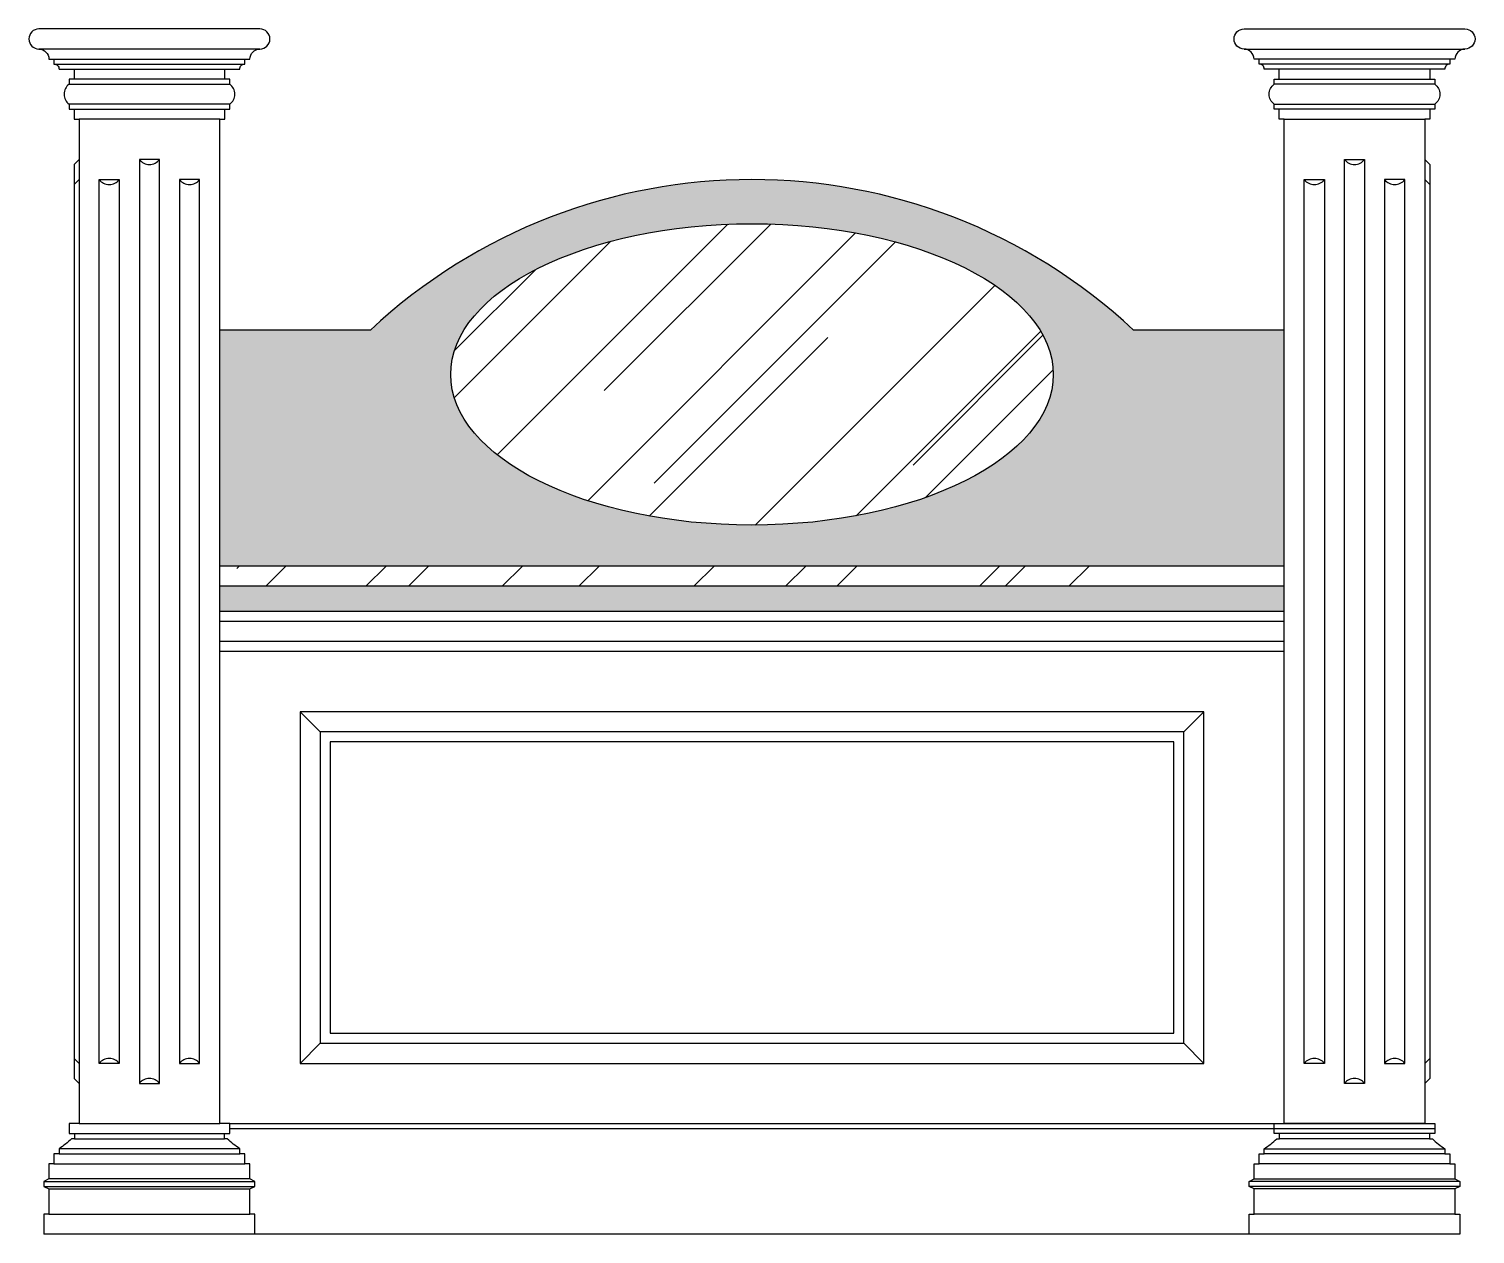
# Model space of a CAD drawing. Extents: x 2008 to 3448, y 328 to 1528.
import ezdxf

# ---------------------------------------------------------------- set-up
doc = ezdxf.new("R2010")
doc.units = 0
doc.header["$MEASUREMENT"] = 0
for name, color, linetype in [('2', 2, 'CONTINUOUS'), ('3', 3, 'CONTINUOUS'), ('4', 4, 'CONTINUOUS'), ('7', 7, 'CONTINUOUS'), ('BH', 3, 'CONTINUOUS')]:
    doc.layers.add(name, color=color, linetype=linetype)
pattern_1 = [(82.5, (687.718, -2427.648), (-14.07013, 13.17927), [0, -15.2, 0, -17, 0, -16.25]), (52.5, (687.718, -2427.648), (-7.44138, 32.4698), [0, -8.2, 0, -13.7, 0, -5.25]), (12.5, (679.02, -2436.346), (21.98029, 22.060324), [0, -5, 0, -18, 0, -23.5]), (2.5, (679.02, -2436.346), (15.05042, 27.46263), [0, -2.5, 0, -11.8, 0, -13.5])]

msp = doc.modelspace()

# ---------------------------------------------------------------- hatches: boundary and pattern name
at = {"layer": 'BH'}
h = msp.add_hatch(dxfattribs=at)
h.set_pattern_fill('AR-SAND', color=256, scale=10, angle=45, style=0)
h.set_pattern_definition(pattern_1)
h.paths.add_polyline_path([(3257.7, 992.9), (3257.7, 1227.9), (3107.7, 1227.9, 0.394737), (2347.7, 1227.9), (2197.7, 1227.9), (2197.7, 992.9)])
edge = h.paths.add_edge_path(flags=16)
edge.add_ellipse((2727.7, 1183.9), major_axis=(-300, 0), ratio=0.5, start_angle=0, end_angle=360)
h = msp.add_hatch(dxfattribs=at)
h.set_pattern_fill('AR-RROOF', color=256, scale=150, angle=45, style=0)
h.set_pattern_definition([(45, (-13382.67, 1368.97), (127.2792, 339.4113), [2250, -300, 750, -150]), (45, (-13294.63, 1563.07), (-247.1338, 35.0018), [450, -49.5, 900, -112.5]), (45, (-13419.79, 1512.16), (480.47906, 622.6075), [1200, -210, 600, -150])])
edge = h.paths.add_edge_path()
edge.add_ellipse((2727.7, 1183.9), major_axis=(-300, 0), ratio=0.5, start_angle=0, end_angle=360)
h.paths.add_polyline_path([(3257.7, 972.9), (3257.7, 992.9), (2197.7, 992.9), (2197.7, 972.9)])
h = msp.add_hatch(dxfattribs=at)
h.set_pattern_fill('AR-SAND', color=256, scale=10, angle=45, style=0)
h.set_pattern_definition(pattern_1)
h.paths.add_polyline_path([(3257.7, 947.9), (3257.7, 972.9), (2197.7, 972.9), (2197.7, 947.9)])

# ---------------------------------------------------------------- linework, layer by layer
at = {"layer": '2'}
msp.add_line((3432.7, 327.9), (2022.7, 327.9), dxfattribs=at)
at = {"layer": '3'}
for p, q in [((2032.7, 1492.9), (2222.7, 1492.9)), ((3422.7, 1492.9), (3232.7, 1492.9)), ((2047.7, 1472.9), (2207.7, 1472.9)), ((3407.7, 1472.9), (3247.7, 1472.9)), ((2207.7, 1452.9), (2047.7, 1452.9)), ((2052.7, 1447.9), (2202.7, 1447.9)), ((3247.7, 1452.9), (3407.7, 1452.9)), ((3402.7, 1447.9), (3252.7, 1447.9)), ((3397.7, 1377.9), (3402.7, 1372.9)), ((3257.7, 937.9), (2197.7, 937.9)), ((3257.7, 917.9), (2197.7, 917.9)), ((2297.7, 827.9), (2277.7, 847.9)), ((3157.7, 827.9), (3177.7, 847.9)), ((2297.7, 517.9), (2277.7, 497.9)), ((3157.7, 517.9), (3177.7, 497.9)), ((2207.7, 432.9), (3407.7, 432.9)), ((2053.1, 427.9), (2202.4, 427.9)), ((2053.1, 422.9), (2202.4, 422.9)), ((3402.4, 427.9), (3253.1, 427.9)), ((3402.4, 422.9), (3253.1, 422.9)), ((2217.7, 412.9), (2037.7, 412.9)), ((2037.7, 407.9), (2217.7, 407.9)), ((3237.7, 412.9), (3417.7, 412.9)), ((3417.7, 407.9), (3237.7, 407.9)), ((2022.7, 380.4), (2232.7, 380.4)), ((2022.7, 375.4), (2232.7, 375.4)), ((2227.7, 382.9), (2027.7, 382.9)), ((3432.7, 380.4), (3222.7, 380.4)), ((3432.7, 375.4), (3222.7, 375.4)), ((3227.7, 382.9), (3427.7, 382.9)), ((2027.7, 372.9), (2227.7, 372.9)), ((3427.7, 372.9), (3227.7, 372.9)), ((2027.7, 347.9), (2227.7, 347.9)), ((3427.7, 347.9), (3227.7, 347.9))]:
    msp.add_line(p, q, dxfattribs=at)
for points in [[(2137.7, 477.9), (2137.7, 1397.9), (2117.7, 1397.9), (2117.7, 477.9)], [(3317.7, 477.9), (3317.7, 1397.9), (3337.7, 1397.9), (3337.7, 477.9)], [(2097.7, 497.9), (2077.7, 497.9), (2077.7, 1377.9), (2097.7, 1377.9)], [(2157.7, 497.9), (2177.7, 497.9), (2177.7, 1377.9), (2157.7, 1377.9)], [(3297.7, 497.9), (3277.7, 497.9), (3277.7, 1377.9), (3297.7, 1377.9)], [(3357.7, 497.9), (3377.7, 497.9), (3377.7, 1377.9), (3357.7, 1377.9)], [(3157.7, 517.9), (3157.7, 827.9), (2297.7, 827.9), (2297.7, 517.9)]]:
    msp.add_lwpolyline(points, close=True, dxfattribs=at)
for centre, start, end in [((2127.7, 1405.4), 216.8699, 323.1301), ((3327.7, 1405.4), 216.8699, 323.1301), ((2087.7, 1385.4), 216.8699, 323.1301), ((2167.7, 1385.4), 216.8699, 323.1301), ((3287.7, 1385.4), 216.8699, 323.1301), ((3367.7, 1385.4), 216.8699, 323.1301), ((2087.7, 490.4), 36.8699, 143.1301), ((2167.7, 490.4), 36.8699, 143.1301), ((3287.7, 490.4), 36.8699, 143.1301), ((3367.7, 490.4), 36.8699, 143.1301), ((2127.7, 470.4), 36.8699, 143.1301), ((3327.7, 470.4), 36.8699, 143.1301)]:
    msp.add_arc(centre, 12.5, start, end, dxfattribs=at)
at = {"layer": '4'}
for p, q in [((2237.7, 1507.9), (2017.7, 1507.9)), ((3217.7, 1507.9), (3437.7, 1507.9)), ((2197.7, 1437.9), (2057.7, 1437.9)), ((3257.7, 1437.9), (3397.7, 1437.9)), ((2347.7, 1227.9), (2197.7, 1227.9)), ((3257.7, 1227.9), (3107.7, 1227.9)), ((3257.7, 947.9), (2197.7, 947.9)), ((3257.7, 947.9), (2197.7, 947.9)), ((2207.7, 437.9), (3407.7, 437.9)), ((2027.7, 382.9), (2022.7, 380.4)), ((3427.7, 382.9), (3432.7, 380.4))]:
    msp.add_line(p, q, dxfattribs=at)
for points in [[(2232.7, 327.9), (2232.7, 347.9), (2227.7, 347.9), (2227.7, 372.9), (2232.7, 375.4), (2232.7, 380.4), (2227.7, 382.9), (2227.7, 397.9), (2222.7, 397.9), (2222.7, 407.9), (2217.7, 407.9), (2217.7, 412.9, -0.050136), (2205.2, 422.9), (2202.4, 422.9), (2202.4, 427.9), (2207.7, 427.9), (2207.7, 437.9), (2197.7, 437.9), (2197.7, 1437.9), (2202.7, 1437.9), (2202.7, 1447.9), (2207.7, 1447.9), (2207.7, 1452.9, 0.5), (2207.7, 1472.9), (2207.7, 1477.9), (2202.7, 1477.9), (2202.7, 1487.9), (2217.7, 1487.9, -0.433844), (2222.7, 1492.9), (2222.7, 1497.9), (2227.7, 1497.9, -0.396337), (2237.7, 1507.9, 1), (2237.7, 1527.9), (2017.7, 1527.9, 1), (2017.7, 1507.9, -0.396337), (2027.7, 1497.9), (2032.7, 1497.9), (2032.7, 1492.9, -0.433844), (2037.7, 1487.9), (2052.7, 1487.9), (2052.7, 1477.9), (2047.7, 1477.9), (2047.7, 1472.9, 0.5), (2047.7, 1452.9), (2047.7, 1447.9), (2052.7, 1447.9), (2052.7, 1437.9), (2057.7, 1437.9), (2057.7, 437.9), (2047.7, 437.9), (2047.7, 427.9), (2053.1, 427.9), (2053.1, 422.9), (2050.2, 422.9, -0.050136), (2037.7, 412.9), (2037.7, 407.9), (2032.7, 407.9), (2032.7, 397.9), (2027.7, 397.9), (2027.7, 382.9), (2022.7, 380.4), (2022.7, 375.4), (2027.7, 372.9), (2027.7, 347.9), (2022.7, 347.9), (2022.7, 327.9)], [(3222.7, 327.9), (3222.7, 347.9), (3227.7, 347.9), (3227.7, 372.9), (3222.7, 375.4), (3222.7, 380.4), (3227.7, 382.9), (3227.7, 397.9), (3232.7, 397.9), (3232.7, 407.9), (3237.7, 407.9), (3237.7, 412.9, 0.050136), (3250.2, 422.9), (3253.1, 422.9), (3253.1, 427.9), (3247.7, 427.9), (3247.7, 437.9), (3257.7, 437.9), (3257.7, 1437.9), (3252.7, 1437.9), (3252.7, 1447.9), (3247.7, 1447.9), (3247.7, 1452.9, -0.5), (3247.7, 1472.9), (3247.7, 1477.9), (3252.7, 1477.9), (3252.7, 1487.9), (3237.7, 1487.9, 0.433844), (3232.7, 1492.9), (3232.7, 1497.9), (3227.7, 1497.9, 0.396337), (3217.7, 1507.9, -1), (3217.7, 1527.9), (3437.7, 1527.9, -1), (3437.7, 1507.9, 0.396337), (3427.7, 1497.9), (3422.7, 1497.9), (3422.7, 1492.9, 0.433844), (3417.7, 1487.9), (3402.7, 1487.9), (3402.7, 1477.9), (3407.7, 1477.9), (3407.7, 1472.9, -0.5), (3407.7, 1452.9), (3407.7, 1447.9), (3402.7, 1447.9), (3402.7, 1437.9), (3397.7, 1437.9), (3397.7, 437.9), (3407.7, 437.9), (3407.7, 427.9), (3402.4, 427.9), (3402.4, 422.9), (3405.2, 422.9, 0.050136), (3417.7, 412.9), (3417.7, 407.9), (3422.7, 407.9), (3422.7, 397.9), (3427.7, 397.9), (3427.7, 382.9), (3432.7, 380.4), (3432.7, 375.4), (3427.7, 372.9), (3427.7, 347.9), (3432.7, 347.9), (3432.7, 327.9)]]:
    msp.add_lwpolyline(points, format="xyb", dxfattribs=at)
msp.add_lwpolyline([(3177.7, 497.9), (3177.7, 847.9), (2277.7, 847.9), (2277.7, 497.9)], close=True, dxfattribs=at)
msp.add_arc((2727.7, 821.6), 556.3, 46.918, 133.082, dxfattribs=at)
at = {"layer": '7'}
for p, q in [((2027.7, 1497.9), (2222.7, 1497.9)), ((3427.7, 1497.9), (3232.7, 1497.9)), ((2052.7, 1487.9), (2202.7, 1487.9)), ((3402.7, 1487.9), (3252.7, 1487.9)), ((2202.7, 1477.9), (2052.7, 1477.9)), ((3252.7, 1477.9), (3402.7, 1477.9)), ((2057.7, 1377.9), (2052.7, 1372.9)), ((3257.7, 992.9), (2197.7, 992.9)), ((3257.7, 972.9), (2197.7, 972.9)), ((3257.7, 907.9), (2197.7, 907.9)), ((2057.7, 497.9), (2052.7, 502.9)), ((3397.7, 497.9), (3402.7, 502.9)), ((2057.7, 477.9), (2052.7, 482.9)), ((3397.7, 477.9), (3402.7, 482.9)), ((2057.7, 437.9), (2197.7, 437.9)), ((3397.7, 437.9), (3257.7, 437.9)), ((2032.7, 397.9), (2222.7, 397.9)), ((3422.7, 397.9), (3232.7, 397.9))]:
    msp.add_line(p, q, dxfattribs=at)
for points in [[(2057.7, 1397.9), (2052.7, 1392.9), (2052.7, 482.9)], [(3397.7, 1397.9), (3402.7, 1392.9), (3402.7, 482.9)]]:
    msp.add_lwpolyline(points, dxfattribs=at)
msp.add_lwpolyline([(3147.7, 527.9), (3147.7, 817.9), (2307.7, 817.9), (2307.7, 527.9)], close=True, dxfattribs=at)
msp.add_ellipse((2727.7, 1183.9), major_axis=(-300, 0), ratio=0.5, dxfattribs=at)

doc.saveas('drawing.dxf')
